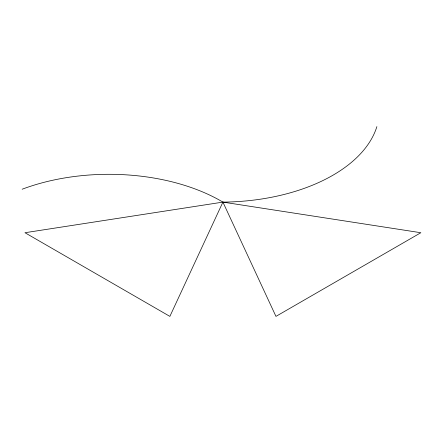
<?xml version="1.0" encoding="UTF-8"?>
<svg xmlns="http://www.w3.org/2000/svg" width="443" height="443" viewBox="0 0 443 443"><rect width="100%" height="100%" fill="white"/><g stroke="black" fill="none" stroke-linecap="round" stroke-linejoin="round"><path stroke-width="0.66" d="M376.882 126.615A158.804 91.684 0 0 1 222.912 202.108L24.974 232.725L169.874 316.385L222.912 202.108L420.85 232.725L275.95 316.385L222.912 202.108A158.804 91.684 0 0 0 22.15 189.227"/></g></svg>
